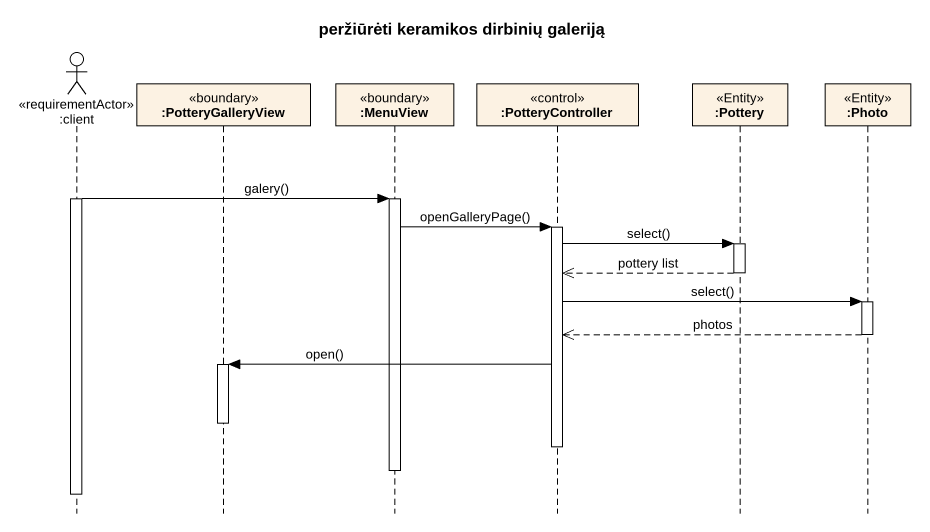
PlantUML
@startuml
title peržiūrėti keramikos dirbinių galeriją
hide footbox
actor ":client" as client <<requirementActor>>
participant ":PotteryGalleryView" as PotteryGalleryView <<boundary>>
participant ":MenuView" as MenuView <<boundary>>
participant ":PotteryController" as PotteryController <<control>>
participant ":Pottery" as Pottery <<Entity>>
participant ":Photo" as Photo <<Entity>>

activate client
client -> MenuView : galery()
activate MenuView
MenuView -> PotteryController : openGalleryPage()
activate PotteryController
PotteryController -> Pottery : select()
activate Pottery
Pottery -->> PotteryController : pottery list
deactivate Pottery
PotteryController -> Photo : select()
activate Photo
Photo -->> PotteryController : photos
deactivate Photo
PotteryController -> PotteryGalleryView : open()
activate PotteryGalleryView
deactivate PotteryGalleryView
deactivate PotteryController
deactivate MenuView
deactivate client
@enduml
